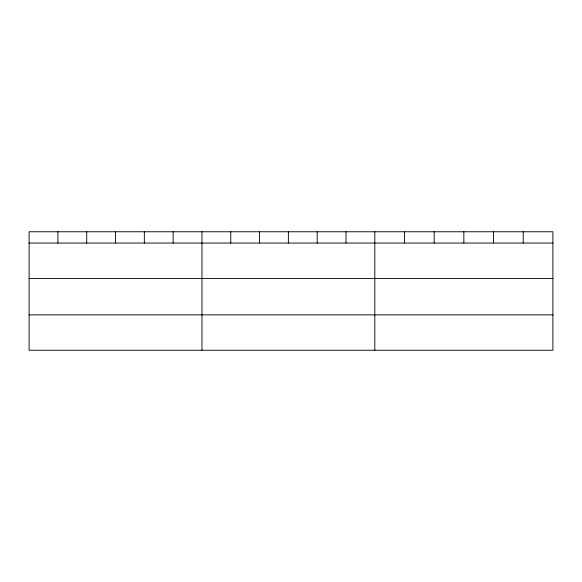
<?xml version="1.0" encoding="UTF-8"?>
<svg xmlns="http://www.w3.org/2000/svg" width="582" height="582" viewBox="0 0 582 582"><rect width="100%" height="100%" fill="white"/><g stroke="black" fill="none" stroke-linecap="round" stroke-linejoin="round"><path stroke-width="0.87" d="M552.9 278.422L552.9 231.76L29.1 231.76L29.1 350.24L552.9 350.24L552.9 278.422L29.1 278.422M29.1 243.058L552.9 243.058M29.1 314.869L552.9 314.869M523.218 231.76L523.218 243.058M493.536 231.76L493.536 243.058M463.854 231.76L463.854 243.058M434.172 231.76L434.172 243.058M404.49 231.76L404.49 243.058M374.808 231.76L374.808 350.24M345.999 231.76L345.999 243.058M317.19 231.76L317.19 243.058M288.381 231.76L288.381 243.058M259.572 231.76L259.572 243.058M230.763 231.76L230.763 243.058M201.954 231.76L201.954 350.24M173.145 231.76L173.145 243.058M144.336 231.76L144.336 243.058M115.527 231.76L115.527 243.058M86.718 231.76L86.718 243.058M57.909 231.76L57.909 243.058"/></g></svg>
